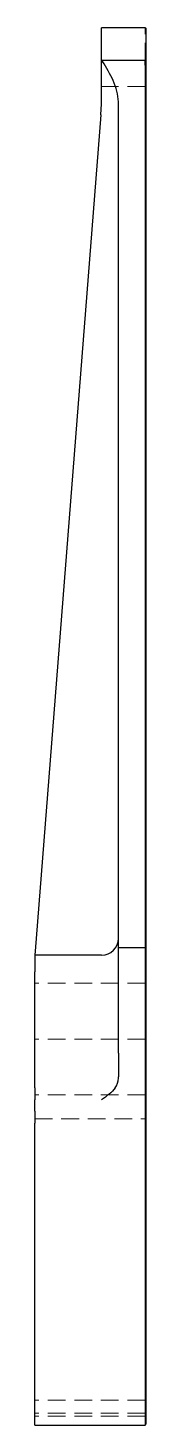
# Model space of a CAD drawing. Header units: millimetres. Extents: x 77 to 227, y 7 to 162.
# Drawn here: x 219 to 227, y 7 to 107 of the extents above.
import ezdxf

# ---------------------------------------------------------------- set-up
doc = ezdxf.new("R2010")
doc.units = ezdxf.units.MM
doc.linetypes.add('HIDDEN', pattern=[1.905, 1.27, -0.635])

msp = doc.modelspace()

# ---------------------------------------------------------------- linework, layer by layer
at = {"color": 7, "linetype": 'Continuous', "lineweight": 25}
for p, q in [((223.8, 107), (223.8, 107)), ((226.92, 107), (223.8, 107)), ((226.92, 107), (226.92, 107)), ((227, 106.92), (226.92, 107)), ((226.92, 107), (223.8, 107)), ((223.8, 104.66), (223.8, 107)), ((226.92, 107), (227, 106.92)), ((227, 102.57), (227, 106.92)), ((227, 106.92), (227, 106.92)), ((226.92, 104.66), (223.8, 104.66)), ((223.8, 104.6), (223.8, 104.66)), ((223.8, 101.83), (223.8, 104.6)), ((226.92, 104.66), (226.92, 41.15)), ((227, 102.57), (226.92, 104.66)), ((227, 41.15), (227, 102.57)), ((223.74, 100.79), (223.8, 101.56)), ((223.8, 101.56), (223.8, 101.83)), ((225, 41.15), (225, 101.71)), ((223.74, 100.79), (219.1, 41.83)), ((219.1, 41.83), (219, 40.63)), ((226.92, 41.15), (225, 41.15)), ((225, 33.62), (225, 41.15)), ((226.92, 41.15), (226.92, 33.62)), ((227, 41.15), (226.92, 41.15)), ((227, 33.62), (227, 41.15)), ((219, 40.63), (219, 39.43)), ((223.8, 40.63), (219, 40.63)), ((219, 31.13), (219, 39.43)), ((225, 33.62), (225, 31.93)), ((226.92, 33.62), (226.92, 31.93)), ((227, 31.98), (227, 33.62)), ((219, 31.13), (219, 30.28)), ((225, 31.83), (225, 31.93)), ((226.92, 31.93), (226.92, 29.46)), ((227, 29.52), (227, 31.98)), ((219, 29.46), (219, 30.28)), ((219, 29.46), (219, 28.62)), ((226.92, 29.46), (226.92, 28.62)), ((227, 28.62), (227, 29.52)), ((219, 7.48), (219, 28.62)), ((226.92, 28.62), (226.92, 7.48)), ((227, 7.48), (227, 28.62)), ((219, 7), (219, 7.48)), ((219, 7), (226.92, 7)), ((226.92, 7.48), (226.92, 7)), ((226.92, 7), (227, 7.08)), ((227, 7.08), (227, 7.48))]:
    msp.add_line(p, q, dxfattribs=at)
at = {"color": 7, "linetype": 'HIDDEN', "lineweight": 18}
for p, q in [((226.92, 104.66), (226.92, 107)), ((227, 106.92), (226.92, 107)), ((226.92, 104.66), (227, 104.66)), ((226.92, 102.8), (223.8, 102.8)), ((226.92, 102.8), (227, 102.72)), ((223.8, 101.4), (223.79, 101.4)), ((223.79, 101.4), (223.8, 101.4)), ((223.8, 101.4), (223.8, 101.56)), ((227, 41.15), (226.92, 41.15)), ((226.92, 38.63), (219, 38.63)), ((227, 38.71), (226.92, 38.63)), ((226.92, 34.63), (219, 34.63)), ((226.92, 34.63), (227, 34.63)), ((226.92, 34.63), (227, 34.63)), ((226.92, 30.63), (219, 30.63)), ((227, 30.63), (226.92, 30.63)), ((227, 30.63), (226.92, 30.63)), ((219, 28.91), (226.92, 28.91)), ((226.92, 28.91), (227, 28.99)), ((226.92, 8.77), (219, 8.77)), ((227, 8.69), (226.92, 8.77)), ((226.92, 7.84), (219, 7.84)), ((226.92, 7.64), (219, 7.64)), ((226.92, 7.84), (227, 7.77)), ((227, 7.56), (226.92, 7.64))]:
    msp.add_line(p, q, dxfattribs=at)
at = {"color": 7, "linetype": 'Continuous', "lineweight": 25}
for centre, start in [((223.8, 41.83), 270), ((223.8, 31.83), 324.1414)]:
    msp.add_arc(centre, 1.2, start, 0, dxfattribs=at)
msp.add_ellipse((223.8, 73.3), major_axis=(0, 31.36), ratio=0.03825, start_param=6.22072, end_param=6.28319, dxfattribs=at)
for points, knots in [([(225, 101.71), (225, 101.97), (224.96, 102.23), (224.83, 102.74), (224.74, 102.99), (224.42, 103.7), (224.15, 104.15), (223.87, 104.6)], [0, 0, 0, 0, 0.25, 0.25, 0.5, 0.5, 1, 1, 1, 1]), ([(224.77, 31.13), (224.65, 30.96), (224.5, 30.82), (224.17, 30.54), (223.98, 30.41), (223.8, 30.28)], [0, 0, 0, 0, 0.5, 0.5, 1, 1, 1, 1])]:
    msp.add_open_spline(points, degree=3, knots=knots, dxfattribs=at)

doc.saveas('drawing.dxf')
